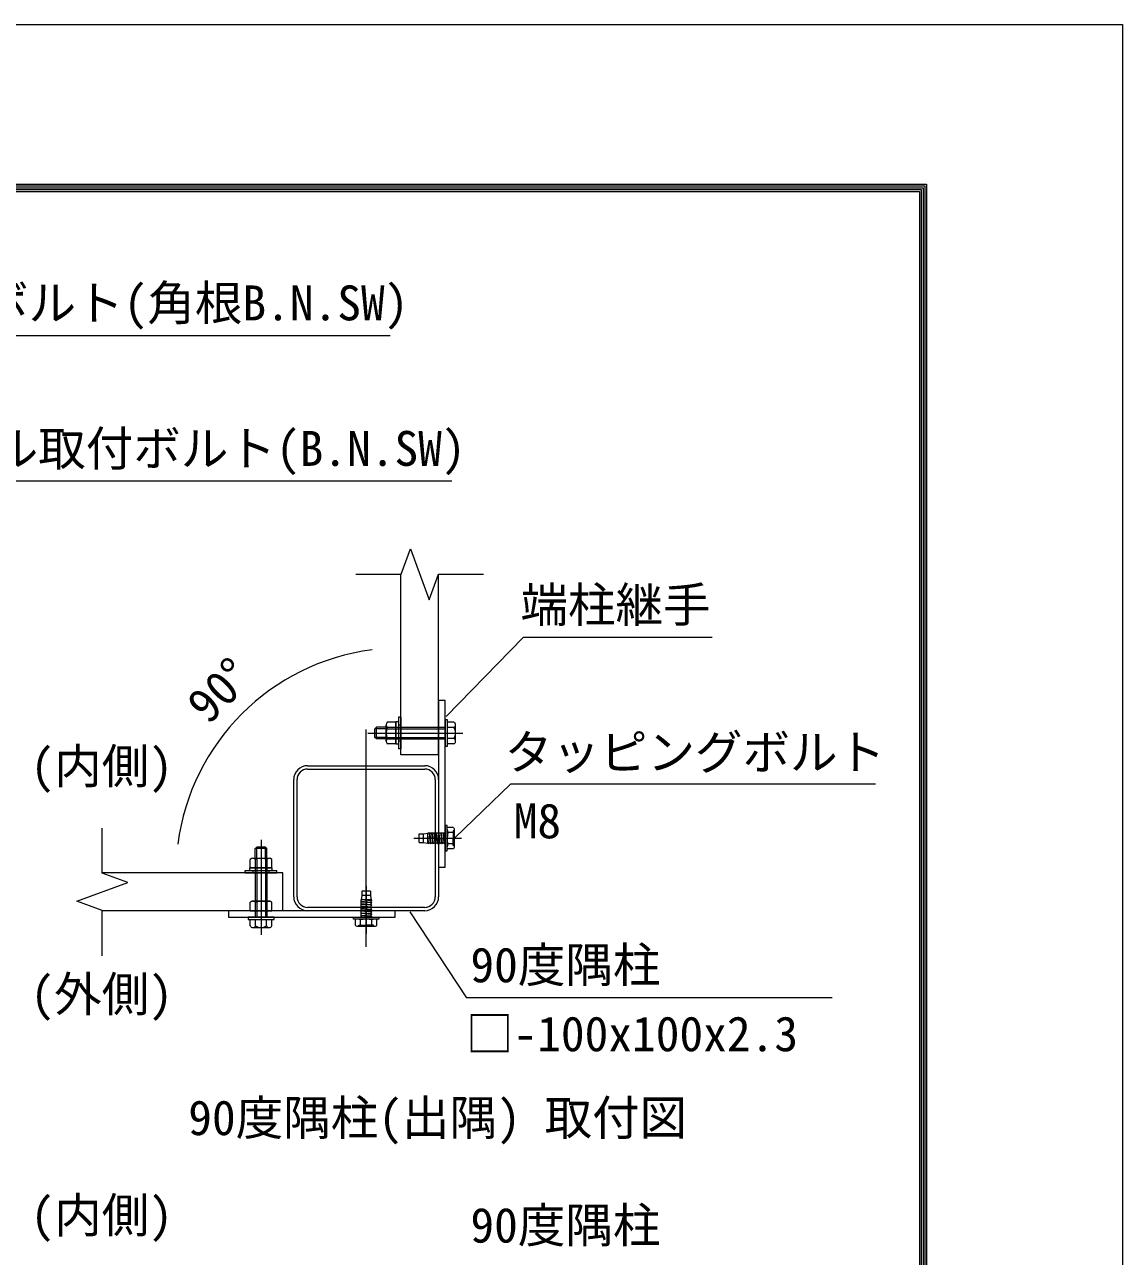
# Model space of a CAD drawing. Units: millimetres, scale not verified. Extents: x -4200 to 4200, y -2970 to 2970.
# Drawn here: x 2686 to 4200, y 1271 to 2970 of the extents above; entities that cross this region are included whole.
import ezdxf
from ezdxf.enums import TextEntityAlignment as Align

# ---------------------------------------------------------------- set-up
doc = ezdxf.new("R2010")
doc.units = ezdxf.units.MM
doc.header["$LTSCALE"] = 20
doc.linetypes.add('DASHED', pattern=[7.5, 6, -1.5])
doc.linetypes.add('USER1', pattern=[50.8, 31.75, -6.35, 6.35, -6.35])
for name, color, linetype, lineweight in [('0-0_D-TTL', 2, 'Continuous', 18), ('0-4_D-BMK', 2, 'USER1', 13), ('0-6_D-STR1', 1, 'Continuous', 18), ('0-7_D-STR3', 3, 'Continuous', 13), ('0-8_D-STR-DIM', 7, 'Continuous', 9), ('0-E_Defpoints', 8, 'DASHED', 18)]:
    doc.layers.add(name, color=color, linetype=linetype, lineweight=lineweight)
doc.layers.add('0-C_D-STR-TXT', color=7, linetype='Continuous')
doc.styles.add('ＭＳ ゴシック', font='')
doc.styles.get('ＭＳ ゴシック').set_extended_font_data('MS Gothic')

msp = doc.modelspace()

# ---------------------------------------------------------------- linework, layer by layer
at = {"layer": '0-0_D-TTL'}
for points in [[(-4200, 2970), (4200, 2970), (4200, -2970), (-4200, -2970)], [(-3930, 2750), (3930, 2750), (3930, -2750), (-3930, -2750)], [(-3927.5, 2747.5), (3927.5, 2747.5), (3927.5, -2747.5), (-3927.5, -2747.5)], [(-3925, 2745), (3925, 2745), (3925, -2745), (-3925, -2745)], [(-3922.5, 2742.5), (3922.5, 2742.5), (3922.5, -2742.5), (-3922.5, -2742.5)], [(-3920, 2740), (3920, 2740), (3920, -2740), (-3920, -2740)]]:
    msp.add_lwpolyline(points, close=True, dxfattribs=at)
at = {"layer": '0-4_D-BMK'}
for p, q in [((3156.73, 1698), (3156.73, 1998)), ((3158.93, 1993), (3289.93, 1993)), ((3011.73, 1845.8), (3011.73, 1714.8)), ((3222.54, 1848), (3288.13, 1848)), ((3156.73, 1782.19), (3156.73, 1716.6))]:
    msp.add_line(p, q, dxfattribs=at)
at = {"layer": '0-6_D-STR1'}
for p, q in [((3204.73, 1963), (3204.73, 2212)), ((3256.73, 1963), (3256.73, 2212)), ((3256.73, 1963), (3204.73, 1963)), ((3075.93, 1948), (3237.53, 1948)), ((3075.93, 1943.4), (3237.53, 1943.4)), ((3056.73, 1767.2), (3056.73, 1928.8)), ((3061.33, 1767.2), (3061.33, 1928.8)), ((3252.13, 1928.8), (3252.13, 1767.2)), ((3256.73, 1928.8), (3256.73, 1767.2)), ((3041.73, 1800), (2792.73, 1800)), ((3041.73, 1748), (3041.73, 1800)), ((3237.53, 1752.6), (3075.93, 1752.6)), ((3041.73, 1748), (2792.73, 1748)), ((3237.53, 1748), (3075.93, 1748))]:
    msp.add_line(p, q, dxfattribs=at)
for centre, radius, start, end in [((3075.93, 1928.8), 19.2, 90, 180), ((3075.93, 1928.8), 14.6, 90, 180), ((3237.53, 1928.8), 19.2, 0, 90), ((3237.53, 1928.8), 14.6, 0, 90), ((3075.93, 1767.2), 19.2, 180, 270), ((3075.93, 1767.2), 14.6, 180, 270), ((3237.53, 1767.2), 19.2, 270, 0), ((3237.53, 1767.2), 14.6, 270, 0)]:
    msp.add_arc(centre, radius, start, end, dxfattribs=at)
at = {"layer": '0-7_D-STR3'}
for p, q in [((3184.53, 1981.44), (3184.53, 2004.53)), ((3197.53, 2008), (3185.93, 2008)), ((3197.53, 2008.4), (3197.53, 1977.6)), ((3201.53, 2008.4), (3197.53, 2008.4)), ((3197.53, 1978), (3197.53, 2008)), ((3201.53, 2015), (3201.53, 1971)), ((3204.73, 2015), (3201.53, 2015)), ((3204.73, 2015), (3201.53, 2015)), ((3201.53, 2008.4), (3201.53, 1977.6)), ((3277.77, 2008), (3268.93, 2008)), ((3268.93, 1978), (3268.93, 2008)), ((3168.93, 1987), (3168.93, 1999)), ((3184.53, 1999), (3168.93, 1999)), ((3184.53, 2001), (3170.93, 2001)), ((3197.53, 2000.5), (3185.93, 2000.5)), ((3204.73, 2004), (3201.53, 2004)), ((3277.77, 2000.52), (3268.93, 2000.52)), ((3279.93, 1981.74), (3279.93, 2004.26)), ((3170.93, 1985), (3168.93, 1987)), ((3184.53, 1987), (3168.93, 1987)), ((3184.53, 1985), (3170.93, 1985)), ((3197.53, 1985.5), (3185.93, 1985.5)), ((3197.53, 1978), (3185.93, 1978)), ((3201.53, 1977.6), (3197.53, 1977.6)), ((3204.73, 1982), (3201.53, 1982)), ((3204.73, 1971), (3201.53, 1971)), ((3204.73, 1971), (3201.53, 1971)), ((3277.77, 1985.48), (3268.93, 1985.48)), ((3277.77, 1978), (3268.93, 1978)), ((3229.73, 1842), (3229.73, 1854)), ((3235.73, 1842), (3235.73, 1854)), ((3241.73, 1840.92), (3241.73, 1855.08)), ((3244.06, 1855.08), (3241.73, 1855.08)), ((3242.91, 1840.92), (3241.73, 1854.58)), ((3245.36, 1840.92), (3244.14, 1855.08)), ((3245.79, 1840.25), (3244.45, 1855.71)), ((3246.09, 1840.92), (3244.87, 1855.08)), ((3247.24, 1855.08), (3244.95, 1855.08)), ((3248.54, 1840.92), (3247.32, 1855.08)), ((3248.97, 1840.25), (3247.63, 1855.71)), ((3249.27, 1840.92), (3248.05, 1855.08)), ((3250.41, 1855.08), (3248.12, 1855.08)), ((3251.72, 1840.92), (3250.5, 1855.08)), ((3252.15, 1840.25), (3250.81, 1855.71)), ((3252.45, 1840.92), (3251.23, 1855.08)), ((3253.6, 1855.08), (3251.31, 1855.08)), ((3254.9, 1840.92), (3253.68, 1855.08)), ((3255.33, 1840.25), (3253.99, 1855.71)), ((3255.63, 1840.92), (3254.41, 1855.08)), ((3256.79, 1855.08), (3254.5, 1855.08)), ((3258.08, 1840.92), (3256.86, 1855.08)), ((3258.51, 1840.25), (3257.17, 1855.71)), ((3258.81, 1840.92), (3257.59, 1855.08)), ((3259.96, 1855.08), (3257.67, 1855.08)), ((3261.26, 1840.92), (3260.04, 1855.08)), ((3261.69, 1840.25), (3260.35, 1855.71)), ((3261.99, 1840.92), (3260.77, 1855.08)), ((3263.15, 1855.08), (3260.85, 1855.08)), ((3264.45, 1840.92), (3263.23, 1855.08)), ((3264.88, 1840.25), (3263.53, 1855.71)), ((3265.18, 1840.92), (3263.95, 1855.08)), ((3265.69, 1855.08), (3263.95, 1855.08)), ((3264.05, 1855.08), (3265.73, 1855.08)), ((3277.13, 1862.68), (3269.53, 1862.68)), ((3277.13, 1855.83), (3269.53, 1855.83)), ((3277.13, 1862.68), (3278.13, 1860.88)), ((3278.13, 1860.88), (3278.13, 1858.96)), ((3278.13, 1859.75), (3278.13, 1836.25)), ((3017.73, 1835.8), (3005.73, 1835.8)), ((3005.73, 1820.2), (3005.73, 1835.8)), ((3019.73, 1833.8), (3017.73, 1835.8)), ((3017.73, 1820.2), (3017.73, 1835.8)), ((3242.61, 1840.25), (3241.73, 1850.36)), ((3242.18, 1840.92), (3241.73, 1846.15)), ((3242.1, 1840.92), (3241.73, 1840.92)), ((3245.26, 1840.92), (3243.01, 1840.92)), ((3248.46, 1840.92), (3246.17, 1840.92)), ((3251.64, 1840.92), (3249.35, 1840.92)), ((3254.81, 1840.92), (3252.54, 1840.92)), ((3258, 1840.92), (3255.72, 1840.92)), ((3261.18, 1840.92), (3258.9, 1840.92)), ((3264.35, 1840.92), (3262.08, 1840.92)), ((3265.27, 1840.92), (3265.73, 1840.92)), ((3277.13, 1840.17), (3269.29, 1840.17)), ((3278.13, 1837), (3278.13, 1835.12)), ((2996.73, 1807.2), (2996.73, 1818.8)), ((3023.29, 1820.2), (3000.2, 1820.2)), ((3003.73, 1820.2), (3003.73, 1833.8)), ((3004.23, 1807.2), (3004.23, 1818.8)), ((3019.23, 1807.2), (3019.23, 1818.8)), ((3019.73, 1820.2), (3019.73, 1833.8)), ((3026.73, 1807.2), (3026.73, 1818.8)), ((2989.73, 1803.2), (3033.73, 1803.2)), ((2989.73, 1800), (2989.73, 1803.2)), ((2989.73, 1800), (2989.73, 1803.2)), ((2996.33, 1807.2), (3027.13, 1807.2)), ((2996.33, 1803.2), (2996.33, 1807.2)), ((2996.33, 1803.2), (3027.13, 1803.2)), ((3026.73, 1807.2), (2996.73, 1807.2)), ((3000.73, 1800), (3000.73, 1803.2)), ((3022.73, 1800), (3022.73, 1803.2)), ((3027.13, 1803.2), (3027.13, 1807.2)), ((3033.73, 1800), (3033.73, 1803.2)), ((3033.73, 1800), (3033.73, 1803.2)), ((3162.73, 1775), (3150.73, 1775)), ((3162.73, 1769), (3150.73, 1769)), ((3164.48, 1758.94), (3149.03, 1760.28)), ((3164.48, 1755.76), (3149.03, 1757.1)), ((3164.48, 1752.58), (3149.03, 1753.92)), ((3164.48, 1749.4), (3149.03, 1750.74)), ((3163.81, 1763), (3149.65, 1763)), ((3149.65, 1760.67), (3149.65, 1763)), ((3163.81, 1759.37), (3149.65, 1760.59)), ((3163.81, 1758.64), (3149.65, 1759.86)), ((3149.65, 1757.49), (3149.65, 1759.78)), ((3163.81, 1756.19), (3149.65, 1757.41)), ((3163.81, 1755.46), (3149.65, 1756.68)), ((3149.65, 1754.32), (3149.65, 1756.62)), ((3163.81, 1753.01), (3149.65, 1754.23)), ((3163.81, 1752.28), (3149.65, 1753.5)), ((3149.65, 1751.13), (3149.65, 1753.42)), ((3163.81, 1749.83), (3149.65, 1751.05)), ((3163.81, 1749.1), (3149.65, 1750.32)), ((3149.65, 1747.94), (3149.65, 1750.24)), ((3163.81, 1761.82), (3150.16, 1763)), ((3164.48, 1762.12), (3154.38, 1763)), ((3163.81, 1762.55), (3158.59, 1763)), ((3163.81, 1762.63), (3163.81, 1763)), ((3163.81, 1759.47), (3163.81, 1761.73)), ((3163.81, 1756.27), (3163.81, 1758.56)), ((3163.81, 1753.1), (3163.81, 1755.38)), ((3163.81, 1749.92), (3163.81, 1752.2)), ((2996.73, 1748), (3026.73, 1748)), ((3026.73, 1748), (2996.73, 1748)), ((2996.73, 1726.96), (2996.73, 1735.8)), ((2996.73, 1735.8), (3026.73, 1735.8)), ((3004.22, 1726.96), (3004.22, 1735.8)), ((3019.25, 1726.96), (3019.25, 1735.8)), ((3026.73, 1726.96), (3026.73, 1735.8)), ((3142.05, 1727.6), (3142.05, 1735.2)), ((3148.9, 1727.6), (3148.9, 1735.2)), ((3164.48, 1746.22), (3149.03, 1747.56)), ((3164.48, 1743.04), (3149.03, 1744.38)), ((3164.48, 1739.86), (3149.03, 1741.2)), ((3163.81, 1746.65), (3149.65, 1747.87)), ((3163.81, 1745.92), (3149.65, 1747.14)), ((3149.65, 1744.77), (3149.65, 1747.06)), ((3163.81, 1743.47), (3149.65, 1744.69)), ((3163.81, 1742.74), (3149.65, 1743.96)), ((3149.65, 1741.59), (3149.65, 1743.88)), ((3163.81, 1740.28), (3149.65, 1741.51)), ((3163.81, 1739.56), (3149.65, 1740.78)), ((3149.65, 1739.05), (3149.65, 1740.78)), ((3149.65, 1740.68), (3149.65, 1739)), ((3163.81, 1746.74), (3163.81, 1749.02)), ((3163.81, 1743.55), (3163.81, 1745.84)), ((3163.81, 1740.38), (3163.81, 1742.66)), ((3163.81, 1739.46), (3163.81, 1739)), ((3164.57, 1727.6), (3164.57, 1735.44)), ((3000.47, 1724.8), (3022.99, 1724.8)), ((3142.05, 1727.6), (3143.85, 1726.6)), ((3143.85, 1726.6), (3145.77, 1726.6)), ((3144.98, 1726.6), (3168.49, 1726.6)), ((3167.73, 1726.6), (3169.62, 1726.6))]:
    msp.add_line(p, q, dxfattribs=at)
at = {"layer": '0-7_D-STR3', "linetype": 'DASHED'}
for p, q in [((3184.53, 2001), (3265.73, 2001)), ((3184.53, 1999), (3265.73, 1999)), ((3184.53, 1987), (3265.73, 1987)), ((3184.53, 1985), (3265.73, 1985)), ((3003.73, 1820.2), (3003.73, 1739)), ((3005.73, 1820.2), (3005.73, 1739)), ((3017.73, 1820.2), (3017.73, 1739)), ((3019.73, 1820.2), (3019.73, 1739)), ((2996.73, 1748), (2996.73, 1759.6)), ((2996.73, 1748), (2996.73, 1759.6)), ((3000.18, 1761), (3023.27, 1761)), ((3023.29, 1761), (3000.2, 1761)), ((3004.23, 1748), (3004.23, 1759.6)), ((3004.23, 1748), (3004.23, 1759.6)), ((3019.23, 1748), (3019.23, 1759.6)), ((3019.23, 1748), (3019.23, 1759.6)), ((3026.73, 1748), (3026.73, 1759.6)), ((3026.73, 1748), (3026.73, 1759.6))]:
    msp.add_line(p, q, dxfattribs=at)
at = {"layer": '0-7_D-STR3'}
for points in [[(3265.73, 1808), (3265.73, 2038), (3256.73, 2038), (3256.73, 1808)], [(3265.73, 2011), (3265.73, 1975), (3268.93, 1975), (3268.93, 2011)], [(3268.53, 1865.5), (3265.73, 1865.5), (3265.73, 1830.5), (3268.53, 1830.5)], [(3196.73, 1748), (2966.73, 1748), (2966.73, 1739), (3196.73, 1739)], [(3029.73, 1739), (2993.73, 1739), (2993.73, 1735.8), (3029.73, 1735.8)], [(3139.23, 1736.2), (3139.23, 1739), (3174.23, 1739), (3174.23, 1736.2)]]:
    msp.add_lwpolyline(points, close=True, dxfattribs=at)
for points in [[(3170.93, 1985), (3170.93, 2001), (3168.93, 1999)], [(3229.73, 1854), (3235.73, 1854), (3241.73, 1855.08)], [(3244.14, 1855.08), (3244.45, 1855.71), (3244.87, 1855.08)], [(3247.32, 1855.08), (3247.63, 1855.71), (3248.05, 1855.08)], [(3250.5, 1855.08), (3250.81, 1855.71), (3251.23, 1855.08)], [(3253.68, 1855.08), (3253.99, 1855.71), (3254.41, 1855.08)], [(3256.86, 1855.08), (3257.17, 1855.71), (3257.59, 1855.08)], [(3260.04, 1855.08), (3260.35, 1855.71), (3260.77, 1855.08)], [(3263.23, 1855.08), (3263.53, 1855.71), (3263.95, 1855.08)], [(3278.13, 1858), (3276.73, 1858), (3276.73, 1848)], [(3019.73, 1833.8), (3003.73, 1833.8), (3005.73, 1835.8)], [(3229.73, 1842), (3235.73, 1842), (3241.73, 1840.92)], [(3242.18, 1840.92), (3242.61, 1840.25), (3242.91, 1840.92)], [(3245.36, 1840.92), (3245.79, 1840.25), (3246.09, 1840.92)], [(3248.54, 1840.92), (3248.97, 1840.25), (3249.27, 1840.92)], [(3251.72, 1840.92), (3252.15, 1840.25), (3252.45, 1840.92)], [(3254.9, 1840.92), (3255.33, 1840.25), (3255.63, 1840.92)], [(3258.08, 1840.92), (3258.51, 1840.25), (3258.81, 1840.92)], [(3261.26, 1840.92), (3261.69, 1840.25), (3261.99, 1840.92)], [(3264.45, 1840.92), (3264.88, 1840.25), (3265.18, 1840.92)], [(3278.13, 1835.12), (3277.13, 1833.32), (3269.53, 1833.32)], [(3278.13, 1838), (3276.73, 1838), (3276.73, 1848)], [(3150.73, 1775), (3150.73, 1769), (3149.65, 1763)], [(3162.73, 1775), (3162.73, 1769), (3163.81, 1763)], [(3149.65, 1760.59), (3149.03, 1760.28), (3149.65, 1759.86)], [(3149.65, 1757.41), (3149.03, 1757.1), (3149.65, 1756.68)], [(3149.65, 1754.23), (3149.03, 1753.92), (3149.65, 1753.5)], [(3149.65, 1751.05), (3149.03, 1750.74), (3149.65, 1750.32)], [(3163.81, 1762.55), (3164.48, 1762.12), (3163.81, 1761.82)], [(3163.81, 1759.37), (3164.48, 1758.94), (3163.81, 1758.64)], [(3163.81, 1756.19), (3164.48, 1755.76), (3163.81, 1755.46)], [(3163.81, 1753.01), (3164.48, 1752.58), (3163.81, 1752.28)], [(3163.81, 1749.83), (3164.48, 1749.4), (3163.81, 1749.1)], [(3149.65, 1747.87), (3149.03, 1747.56), (3149.65, 1747.14)], [(3149.65, 1744.69), (3149.03, 1744.38), (3149.65, 1743.96)], [(3149.65, 1741.51), (3149.03, 1741.2), (3149.65, 1740.78)], [(3163.81, 1746.65), (3164.48, 1746.22), (3163.81, 1745.92)], [(3163.81, 1743.47), (3164.48, 1743.04), (3163.81, 1742.74)], [(3163.81, 1740.28), (3164.48, 1739.86), (3163.81, 1739.56)], [(3169.62, 1726.6), (3171.42, 1727.6), (3171.42, 1735.2)], [(3146.73, 1726.6), (3146.73, 1728), (3156.73, 1728)], [(3166.73, 1726.6), (3166.73, 1728), (3156.73, 1728)]]:
    msp.add_lwpolyline(points, dxfattribs=at)
for centre, radius, start, end in [((3190.23, 2004.25), 5.7, 138.86505, 221.13495), ((3275.61, 2004.26), 4.32, 300, 60), ((3205.32, 1993), 20.79, 158.85295, 201.14705), ((3265.78, 1993), 14.16, 327.93138, 32.06862), ((3190.22, 1981.75), 5.7, 138.83491, 221.16509), ((3275.61, 1981.74), 4.32, 300, 60), ((3303.64, 1847.47), 35.12, 166.21582, 191.99547), ((3269.53, 1863.68), 1, 180, 270), ((3275.34, 1859.4), 6.82, 177.05137, 211.57646), ((3269.73, 1859.92), 8.46, 331.07446, 353.47826), ((3247.02, 1848), 31.12, 345.41821, 14.58179), ((3280.47, 1835.98), 11.94, 159.4693, 178.7111), ((3269.65, 1836.06), 8.54, 6.34019, 28.74398), ((3000.48, 1814.51), 5.7, 48.86505, 131.13495), ((3011.73, 1799.41), 20.79, 68.85295, 111.14705), ((3022.98, 1814.51), 5.7, 48.83491, 131.16509), ((3269.53, 1832.32), 1, 90, 180), ((3141.05, 1735.2), 1, 0, 90), ((3145.33, 1729.39), 6.82, 58.42354, 92.94863), ((3157.27, 1701.09), 35.12, 78.00453, 103.78418), ((3168.76, 1724.26), 11.94, 91.2889, 110.5307), ((3172.42, 1735.2), 1, 90, 180), ((3000.47, 1729.12), 4.32, 210, 330), ((3011.73, 1738.96), 14.16, 237.93138, 302.06862), ((3022.99, 1729.12), 4.32, 210, 330), ((3144.81, 1735), 8.46, 276.52174, 298.92554), ((3156.73, 1757.71), 31.12, 255.41821, 284.58179), ((3168.67, 1735.09), 8.54, 241.25602, 263.65981)]:
    msp.add_arc(centre, radius, start, end, dxfattribs=at)
at = {"layer": '0-7_D-STR3', "linetype": 'DASHED'}
for centre, radius, start, end in [((3000.48, 1755.31), 5.7, 48.83491, 131.16509), ((3000.48, 1755.31), 5.7, 48.86505, 131.13495), ((3011.73, 1740.21), 20.79, 68.85295, 111.14705), ((3011.73, 1740.21), 20.79, 68.85295, 111.14705), ((3022.98, 1755.31), 5.7, 48.86505, 131.13495), ((3022.98, 1755.31), 5.7, 48.83491, 131.16509)]:
    msp.add_arc(centre, radius, start, end, dxfattribs=at)
at = {"layer": '0-8_D-STR-DIM'}
for points in [[(3189.72, 2540.93), (2365.79, 2540.93), (2279.67, 2326.03)], [(3274.72, 2340.47), (2510.79, 2340.47), (2424.86, 2177.94)], [(3142.62, 2212), (3205.08, 2212), (3217.91, 2247.24), (3243.56, 2176.76), (3256.39, 2212), (3318.56, 2212)], [(3634.3, 2124.89), (3373.43, 2124.89), (3267.13, 2015.92)], [(3859.52, 1922.65), (3355.81, 1922.65), (3279.57, 1849.01)], [(2792.73, 1685.89), (2792.73, 1748.35), (2757.49, 1761.17), (2827.97, 1786.83), (2792.73, 1799.65), (2792.73, 1861.82)], [(3799.41, 1628.01), (3295.7, 1628.01), (3217.36, 1746.33)]]:
    msp.add_lwpolyline(points, dxfattribs=at)
msp.add_arc((3204.73, 1800), 310.38, 97.38898, 172.61102, dxfattribs=at)
at = {"layer": '0-E_Defpoints'}
for p, q in [((3204.73, 2015), (3204.73, 1971)), ((2989.73, 1800), (3033.73, 1800))]:
    msp.add_line(p, q, dxfattribs=at)

# ---------------------------------------------------------------- texts
at = {"layer": '0-8_D-STR-DIM', "style": 'ＭＳ ゴシック'}
msp.add_text('90°', height=48.09, rotation=45, dxfattribs=at).set_placement((2949.43, 1993.19), align=Align.BOTTOM_LEFT)
at = {"layer": '0-C_D-STR-TXT', "style": 'ＭＳ ゴシック'}
for s, p in [('継手取付ボルト(角根B.N.SW)', (2362.99, 2547.78)), ('パネル取付ボルト(B.N.SW)', (2507.49, 2347.06)), ('端柱継手', (3369.63, 2131.48)), ('タッピングボルト', (3347.96, 1928.19)), ('(内側)', (2693.55, 1908.91)), ('M8', (3360.26, 1833.39)), ('90度隅柱', (3300.58, 1634.85)), ('(外側)', (2693.55, 1594.53)), ('□-100x100x2.3', (3294.35, 1539.75)), ('90度隅柱(出隅) 取付図', (2911.29, 1424.02)), ('(内側)', (2693.55, 1289.58)), ('90度隅柱', (3300.58, 1275.8))]:
    msp.add_text(s, height=48.09, dxfattribs=at).set_placement(p, align=Align.BOTTOM_LEFT)

doc.saveas('drawing.dxf')
